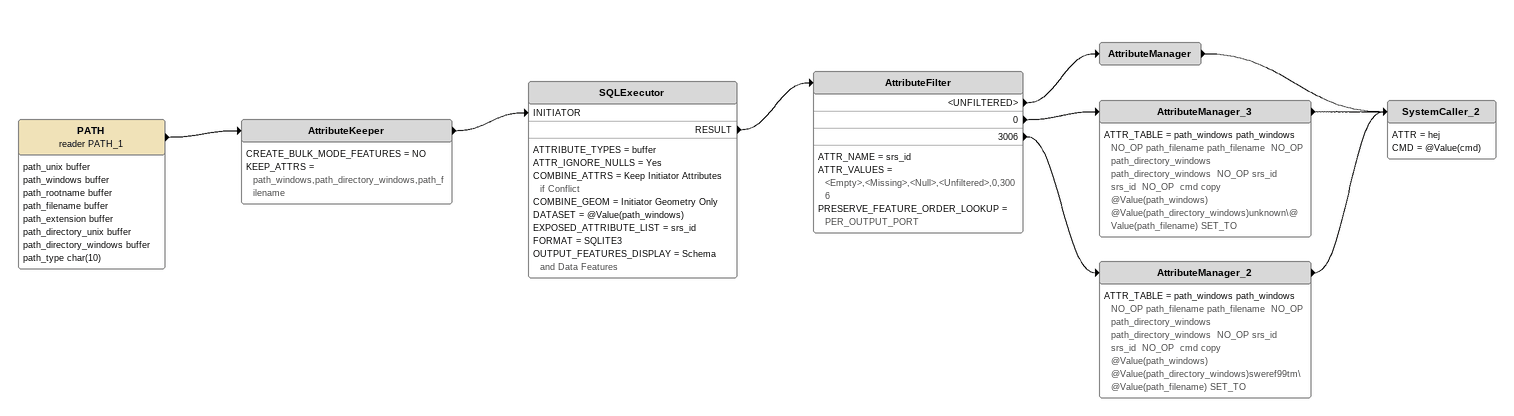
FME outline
PATH (reader PATH_1)
    attributes: path_unix buffer, path_windows buffer, path_rootname buffer, path_filename buffer, path_extension buffer, path_directory_unix buffer, path_directory_windows buffer, path_type char(10)
    -> AttributeKeeper
AttributeKeeper
    CREATE_BULK_MODE_FEATURES = NO
    KEEP_ATTRS = path_windows,path_directory_windows,path_filename
    -> SQLExecutor [INITIATOR]
SQLExecutor
    ATTRIBUTE_TYPES = buffer
    ATTR_IGNORE_NULLS = Yes
    COMBINE_ATTRS = Keep Initiator Attributes if Conflict
    COMBINE_GEOM = Initiator Geometry Only
    DATASET = @Value(path_windows)
    EXPOSED_ATTRIBUTE_LIST = srs_id
    FORMAT = SQLITE3
    OUTPUT_FEATURES_DISPLAY = Schema and Data Features
    RESULT -> AttributeFilter
AttributeFilter
    ATTR_NAME = srs_id
    ATTR_VALUES = <Empty>,<Missing>,<Null>,<Unfiltered>,0,3006
    PRESERVE_FEATURE_ORDER_LOOKUP = PER_OUTPUT_PORT
    <UNFILTERED> -> AttributeManager
    0 -> AttributeManager_3
    3006 -> AttributeManager_2
AttributeManager
    -> SystemCaller_2
AttributeManager_3
    ATTR_TABLE = path_windows path_windows  NO_OP path_filename path_filename  NO_OP path_directory_windows path_directory_windows  NO_OP srs_id srs_id  NO_OP  cmd copy @Value(path_windows) @Value(path_directory_windows)unknown\@Value(path_filename) SET_TO
    -> SystemCaller_2
AttributeManager_2
    ATTR_TABLE = path_windows path_windows  NO_OP path_filename path_filename  NO_OP path_directory_windows path_directory_windows  NO_OP srs_id srs_id  NO_OP  cmd copy @Value(path_windows) @Value(path_directory_windows)sweref99tm\@Value(path_filename) SET_TO
    -> SystemCaller_2
SystemCaller_2
    ATTR = hej
    CMD = @Value(cmd)
